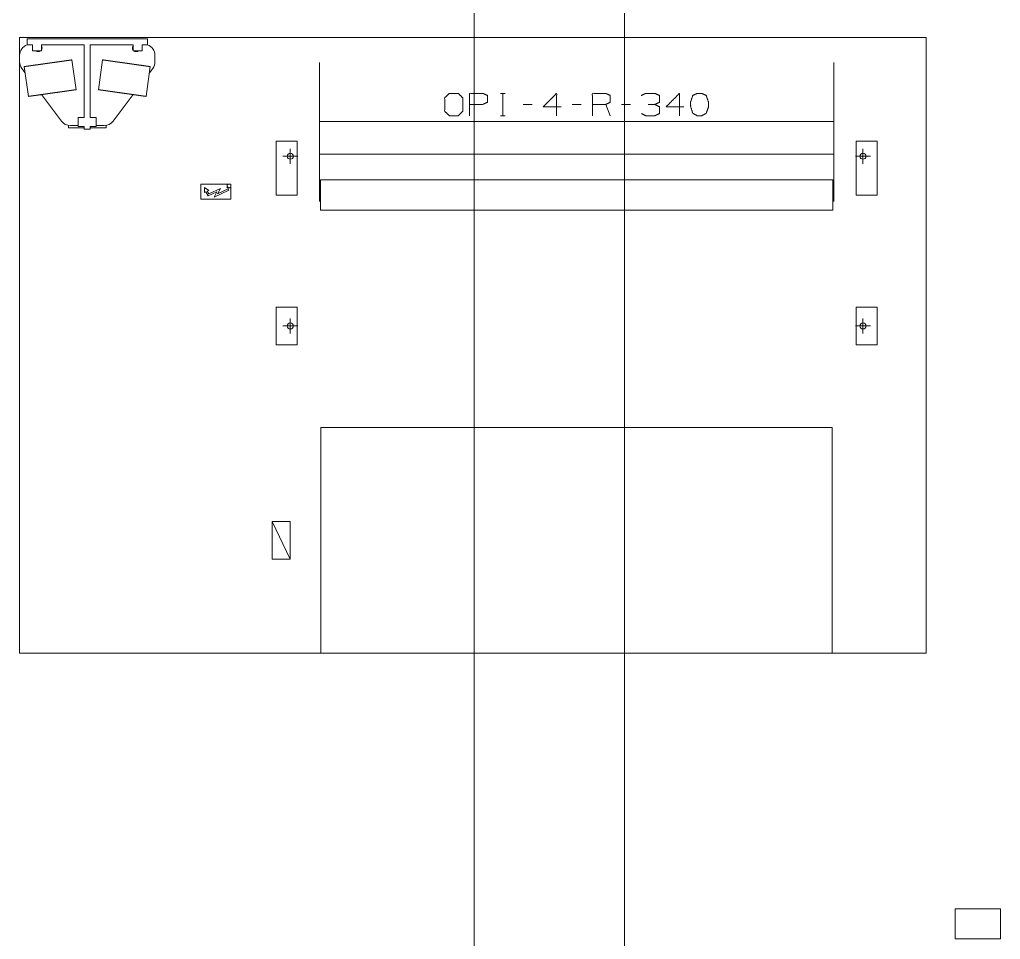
# Model space of a CAD drawing. Header units: millimetres. Extents: x 3056 to 110866, y 16649 to 58349.
# Drawn here: x 14534 to 21056, y 37446 to 43560 of the extents above; entities that cross this region are included whole.
import ezdxf

# ---------------------------------------------------------------- set-up
doc = ezdxf.new("R2010")
doc.units = ezdxf.units.MM
doc.layers.add('1', color=7, linetype='Continuous', true_color=0xffffff)

msp = doc.modelspace()

# ---------------------------------------------------------------- linework, layer by layer
at = {"layer": '1', "color": 143, "linetype": 'Continuous', "lineweight": 13}
for p, q in [((17556.5, 55873.3), (17556.5, 17870.4)), ((18556.5, 17870.4), (18556.5, 54363.3))]:
    msp.add_line(p, q, dxfattribs=at)
at = {"layer": '1', "color": 4, "linetype": 'Continuous', "lineweight": 13}
for p, q in [((14534.5, 43442.3), (20562.5, 43442.3)), ((14534.5, 43442.3), (20562.5, 43442.3)), ((14534.5, 39349.3), (14534.5, 43442.3)), ((14534.5, 39349.3), (14534.5, 43442.3)), ((20562.5, 43442.3), (20562.5, 39349.3)), ((20562.5, 43442.3), (20562.5, 39349.3)), ((15384.5, 43432.3), (14584.5, 43432.3)), ((14584.5, 43432.3), (14584.5, 43392.3)), ((14584.5, 43392.3), (14619.5, 43392.3)), ((14619.5, 43392.3), (14619.5, 43352.3)), ((14679.5, 43392.3), (14964.5, 43392.3)), ((14679.5, 43392.3), (14679.5, 43352.3)), ((14964.5, 43392.3), (14964.5, 42909.3)), ((15004.5, 43392.3), (15289.5, 43392.3)), ((15004.5, 43392.3), (15004.5, 42909.3)), ((15289.5, 43392.3), (15289.5, 43352.3)), ((15349.5, 43392.3), (15384.5, 43392.3)), ((15349.5, 43392.3), (15349.5, 43352.3)), ((15384.5, 43432.3), (15384.5, 43392.3)), ((14679.5, 43352.3), (14619.5, 43352.3)), ((15349.5, 43352.3), (15289.5, 43352.3)), ((15434.5, 43322.3), (15434.5, 43281.3)), ((14565.8, 43248.1), (14593.7, 43050)), ((14910.6, 43094.5), (14882.7, 43292.6)), ((15086.2, 43292.6), (15058.4, 43094.5)), ((15375.3, 43050), (15403.1, 43248.1)), ((14549.5, 43236.3), (14571.7, 43206.7)), ((15397.3, 43206.7), (15419.5, 43236.3)), ((14680.1, 43062.1), (14812, 42886.3)), ((15157, 42886.3), (15288.9, 43062.1)), ((17733.3, 43070), (17763, 43070)), ((17748.9, 43070), (17748.9, 42921.5)), ((17942.1, 42996.5), (17882.7, 42996.5)), ((18268.9, 42996.5), (18209.6, 42996.5)), ((18462.1, 42921.5), (18432.4, 42996.5)), ((18595.8, 42996.5), (18536.4, 42996.5)), ((17733.3, 42921.5), (17763, 42921.5)), ((14859.5, 42857.3), (14859.5, 42841.3)), ((14924.5, 42856.3), (14872, 42856.3)), ((14964.5, 42909.3), (14924.5, 42909.3)), ((14924.5, 42909.3), (14924.5, 42849.3)), ((15004.5, 42909.3), (15044.5, 42909.3)), ((15044.5, 42909.3), (15044.5, 42849.3)), ((15097, 42856.3), (15044.5, 42856.3)), ((15109.5, 42857.3), (15109.5, 42841.3)), ((19948.4, 42884), (16528.5, 42884)), ((14859.5, 42841.3), (14964.5, 42841.3)), ((14964.5, 42849.3), (14924.5, 42849.3)), ((14964.5, 42849.3), (14964.5, 42831.3)), ((15004.5, 42831.3), (14964.5, 42831.3)), ((15004.5, 42849.3), (15004.5, 42831.3)), ((15004.5, 42849.3), (15044.5, 42849.3)), ((15004.5, 42841.3), (15109.5, 42841.3)), ((16239.5, 42392.3), (16239.5, 42752.3)), ((16239.5, 42752.3), (16380, 42752.3)), ((16380, 42752.3), (16380, 42392.3)), ((20097, 42392.3), (20097, 42752.3)), ((20097, 42752.3), (20237, 42752.3)), ((20237, 42752.3), (20237, 42392.3)), ((16334.5, 42702.3), (16334.5, 42602.3)), ((16528.5, 42664.9), (19948.4, 42664.9)), ((20142.5, 42702.3), (20142.5, 42602.3)), ((16284.5, 42652.3), (16384.5, 42652.3)), ((20092.5, 42652.3), (20192.5, 42652.3)), ((15739.5, 42467.3), (15939.5, 42467.3)), ((15739.5, 42367.3), (15739.5, 42467.3)), ((15914.5, 42442.3), (15914.5, 42467.3)), ((15939.5, 42467.3), (15939.5, 42367.3)), ((16534.5, 42294.3), (16534.5, 42494.3)), ((16534.5, 42494.3), (19942.5, 42494.3)), ((19942.5, 42494.3), (19942.5, 42294.3)), ((15793.6, 42425.1), (15762.9, 42444.3)), ((15762.9, 42410.8), (15762.9, 42444.3)), ((15762.9, 42410.8), (15773.5, 42415.8)), ((15788.8, 42389), (15773.5, 42415.8)), ((15782.6, 42420), (15793.6, 42425.1)), ((15792.9, 42401.9), (15782.6, 42420)), ((15846.9, 42416.2), (15788.8, 42389)), ((15792.9, 42401.9), (15869.8, 42438)), ((15926.3, 42425.9), (15827.5, 42379.6)), ((15827.5, 42379.6), (15846.9, 42416.2)), ((15850.4, 42401.4), (15869.8, 42438)), ((15921.6, 42434.8), (15850.4, 42401.4)), ((15939.5, 42442.3), (15914.5, 42442.3)), ((15926.3, 42425.9), (15921.6, 42434.8)), ((15939.5, 42367.3), (15739.5, 42367.3)), ((16380, 42392.3), (16239.5, 42392.3)), ((20237, 42392.3), (20097, 42392.3)), ((19942.5, 42294.3), (16534.5, 42294.3)), ((16239.5, 41649.3), (16380, 41649.3)), ((16239.5, 41399.3), (16239.5, 41649.3)), ((16380, 41649.3), (16380, 41399.3)), ((20097, 41399.3), (20097, 41649.3)), ((20097, 41649.3), (20237, 41649.3)), ((20237, 41649.3), (20237, 41399.3)), ((16334.5, 41574.3), (16334.5, 41474.3)), ((20142.5, 41574.3), (20142.5, 41474.3)), ((16284.5, 41524.3), (16384.5, 41524.3)), ((20092.5, 41524.3), (20192.5, 41524.3)), ((16380, 41399.3), (16239.5, 41399.3)), ((20237, 41399.3), (20097, 41399.3)), ((19938.5, 40849.3), (16538.5, 40849.3)), ((16214.5, 40224.3), (16334.5, 39974.3)), ((16214.5, 40224.3), (16334.5, 40224.3)), ((16214.5, 39974.3), (16214.5, 40224.3)), ((16334.5, 40224.3), (16334.5, 39974.3)), ((16334.5, 39974.3), (16214.5, 39974.3)), ((20562.5, 39349.3), (14534.5, 39349.3)), ((20562.5, 39349.3), (14534.5, 39349.3))]:
    msp.add_line(p, q, dxfattribs=at)
at = {"layer": '1', "color": 9, "linetype": 'Continuous', "lineweight": 13}
for p, q in [((20756.5, 37649.3), (20756.5, 37449.3)), ((21056.5, 37649.3), (20756.5, 37649.3)), ((21056.5, 37449.3), (21056.5, 37649.3)), ((20756.5, 37449.3), (21056.5, 37449.3))]:
    msp.add_line(p, q, dxfattribs=at)
at = {"layer": '1', "color": 4, "linetype": 'Continuous', "lineweight": 13}
for centre, radius in [((16334.5, 42652.3), 20), ((20142.5, 42652.3), 20), ((15927, 42454.8), 12.5), ((16334.5, 41524.3), 20), ((20142.5, 41524.3), 20)]:
    msp.add_circle(centre, radius, dxfattribs=at)
for centre, radius, start, end in [((14609.5, 43322.3), 75, 109.47234, 180), ((14659.5, 43372.3), 25, 323.13375, 36.87188), ((15309.5, 43372.3), 25, 143.12812, 216.86625), ((15359.5, 43322.3), 75, 0, 70.52766), ((14659.5, 43372.3), 25, 233.12812, 270), ((14659.5, 43372.3), 25, 270, 306.87188), ((15309.5, 43372.3), 25, 233.12812, 270), ((15309.5, 43372.3), 25, 270, 306.87188), ((14609.5, 43281.3), 75, 180, 216.8699), ((15359.5, 43281.3), 75, 323.1301, 0), ((14872, 42931.3), 75, 216.8699, 270), ((15097, 42931.3), 75, 270, 323.1301)]:
    msp.add_arc(centre, radius, start, end, dxfattribs=at)
for points, knots in [([(14882.7, 43292.6), (14882.7, 43292.6), (14882.6, 43292.6), (14882.5, 43292.6), (14882.3, 43292.5), (14881.8, 43292.5), (14881.1, 43292.4), (14880.2, 43292.2), (14879.1, 43292.1), (14878.5, 43292), (14877.8, 43291.9), (14876.3, 43291.7), (14874.6, 43291.5), (14872.7, 43291.2), (14870.7, 43290.9), (14868.4, 43290.6), (14867.2, 43290.4), (14866, 43290.2), (14863.4, 43289.9), (14860.6, 43289.5), (14857.6, 43289.1), (14856, 43288.8), (14854.4, 43288.6), (14851.1, 43288.2), (14849.4, 43287.9), (14845.8, 43287.4), (14844, 43287.2), (14840.3, 43286.6), (14838.3, 43286.3), (14836.3, 43286.1), (14832.3, 43285.5), (14828.1, 43284.9), (14823.7, 43284.3), (14819.2, 43283.7), (14817, 43283.3), (14814.7, 43283), (14810, 43282.4), (14805.1, 43281.7), (14802.7, 43281.3), (14800.2, 43281), (14795.2, 43280.3), (14792.7, 43279.9), (14787.5, 43279.2), (14784.9, 43278.8), (14779.7, 43278.1), (14777, 43277.7), (14774.3, 43277.4), (14771.6, 43277), (14768.9, 43276.6), (14763.5, 43275.8), (14758, 43275.1), (14755.2, 43274.7), (14752.4, 43274.3), (14746.8, 43273.5), (14744, 43273.1), (14738.4, 43272.3), (14735.6, 43271.9), (14729.9, 43271.1), (14724.3, 43270.3), (14721.5, 43269.9), (14718.6, 43269.5), (14713, 43268.7), (14710.2, 43268.3), (14707.4, 43267.9), (14701.7, 43267.2), (14699, 43266.8), (14696.2, 43266.4), (14690.6, 43265.6), (14687.9, 43265.2), (14682.4, 43264.4), (14679.7, 43264.1), (14677, 43263.7), (14671.6, 43262.9), (14668.9, 43262.5), (14666.3, 43262.2), (14661.1, 43261.4), (14658.5, 43261.1), (14655.9, 43260.7), (14653.4, 43260.4), (14650.9, 43260), (14645.9, 43259.3), (14641, 43258.6), (14638.6, 43258.3), (14633.9, 43257.6), (14629.3, 43257), (14627.1, 43256.7), (14622.7, 43256.1), (14620.5, 43255.7), (14618.4, 43255.4), (14616.3, 43255.2), (14612.3, 43254.6), (14610.3, 43254.3), (14606.4, 43253.8), (14604.5, 43253.5), (14600.9, 43253), (14599.2, 43252.7), (14595.8, 43252.3), (14594.1, 43252), (14592.6, 43251.8), (14591, 43251.6), (14588, 43251.2), (14586.6, 43251), (14585.2, 43250.8), (14583.9, 43250.6), (14582.6, 43250.4), (14580.2, 43250.1), (14579, 43249.9), (14576.9, 43249.6), (14574.9, 43249.3), (14573.1, 43249.1), (14572.3, 43249), (14570.8, 43248.8), (14570.1, 43248.7), (14568.9, 43248.5), (14568.4, 43248.4), (14567.5, 43248.3), (14567.1, 43248.2), (14566.8, 43248.2), (14566.5, 43248.2), (14566.3, 43248.1), (14566.1, 43248.1), (14566, 43248.1), (14565.9, 43248.1), (14565.8, 43248.1)], [0, 0, 0.000159, 0.000317, 0.000798, 0.001274, 0.002864, 0.00509, 0.007945, 0.011426, 0.013476, 0.01553, 0.020252, 0.025588, 0.031524, 0.038062, 0.045184, 0.049037, 0.052886, 0.061161, 0.069994, 0.079374, 0.084331, 0.08929, 0.099731, 0.105204, 0.1164, 0.122124, 0.134051, 0.140251, 0.146446, 0.159291, 0.172568, 0.186264, 0.200363, 0.207598, 0.214836, 0.229678, 0.244866, 0.252618, 0.260375, 0.276193, 0.284242, 0.300473, 0.308659, 0.325267, 0.333683, 0.342099, 0.350616, 0.359132, 0.376345, 0.393715, 0.402471, 0.411225, 0.428841, 0.437697, 0.455439, 0.464331, 0.482153, 0.5, 0.508921, 0.517848, 0.53567, 0.544557, 0.553445, 0.571155, 0.579967, 0.588777, 0.606281, 0.614968, 0.632261, 0.640864, 0.649381, 0.666314, 0.674729, 0.683037, 0.699524, 0.707706, 0.715755, 0.723807, 0.731715, 0.747378, 0.762725, 0.770318, 0.78516, 0.799638, 0.806685, 0.820582, 0.82743, 0.834067, 0.840709, 0.85355, 0.85975, 0.871911, 0.877873, 0.889319, 0.894793, 0.905489, 0.91071, 0.915667, 0.920626, 0.930006, 0.934424, 0.938836, 0.942974, 0.94711, 0.954813, 0.958378, 0.965204, 0.971441, 0.977077, 0.979744, 0.984466, 0.986521, 0.990314, 0.992056, 0.994912, 0.996021, 0.997132, 0.99793, 0.998723, 0.999203, 0.999679, 0.999838, 1, 1]), ([(15403.1, 43248.1), (15403, 43248.1), (15403, 43248.1), (15402.8, 43248.1), (15402.7, 43248.1), (15402.4, 43248.2), (15402.2, 43248.2), (15401.8, 43248.2), (15401.5, 43248.3), (15400.6, 43248.4), (15400, 43248.5), (15398.8, 43248.7), (15398.2, 43248.8), (15396.7, 43249), (15395.8, 43249.1), (15395, 43249.2), (15393.1, 43249.5), (15392.1, 43249.6), (15389.9, 43249.9), (15388.8, 43250.1), (15386.3, 43250.4), (15385, 43250.6), (15383.7, 43250.8), (15382.3, 43251), (15380.9, 43251.2), (15377.9, 43251.6), (15376.4, 43251.8), (15374.8, 43252), (15373.1, 43252.3), (15369.8, 43252.7), (15368, 43253), (15364.4, 43253.5), (15362.5, 43253.8), (15358.6, 43254.3), (15356.7, 43254.6), (15352.6, 43255.2), (15350.5, 43255.4), (15348.4, 43255.7), (15346.2, 43256.1), (15341.8, 43256.7), (15339.6, 43257), (15335, 43257.6), (15330.3, 43258.3), (15327.9, 43258.6), (15323, 43259.3), (15318.1, 43260), (15315.6, 43260.4), (15313, 43260.7), (15310.5, 43261.1), (15307.9, 43261.4), (15305.3, 43261.8), (15300, 43262.5), (15297.4, 43262.9), (15292, 43263.7), (15289.3, 43264.1), (15286.6, 43264.4), (15281.1, 43265.2), (15278.3, 43265.6), (15272.8, 43266.4), (15270, 43266.8), (15267.2, 43267.2), (15261.6, 43267.9), (15258.8, 43268.3), (15256, 43268.7), (15250.3, 43269.5), (15247.5, 43269.9), (15244.6, 43270.3), (15239, 43271.1), (15233.3, 43271.9), (15230.5, 43272.3), (15224.9, 43273.1), (15222.1, 43273.5), (15219.3, 43273.9), (15213.7, 43274.7), (15211, 43275.1), (15205.5, 43275.8), (15200, 43276.6), (15197.3, 43277), (15194.6, 43277.4), (15191.9, 43277.7), (15189.3, 43278.1), (15184, 43278.8), (15181.4, 43279.2), (15176.3, 43279.9), (15173.7, 43280.3), (15168.7, 43281), (15166.3, 43281.3), (15163.8, 43281.7), (15159, 43282.4), (15154.3, 43283), (15152, 43283.3), (15149.7, 43283.7), (15145.2, 43284.3), (15140.9, 43284.9), (15136.7, 43285.5), (15132.6, 43286.1), (15130.6, 43286.3), (15128.7, 43286.6), (15124.9, 43287.2), (15123.1, 43287.4), (15121.3, 43287.7), (15117.8, 43288.2), (15114.5, 43288.6), (15112.9, 43288.8), (15111.4, 43289.1), (15108.4, 43289.5), (15105.6, 43289.9), (15103, 43290.2), (15101.7, 43290.4), (15099.4, 43290.7), (15097.2, 43291), (15096.2, 43291.2), (15094.3, 43291.5), (15092.6, 43291.7), (15091.1, 43291.9), (15090.5, 43292), (15089.8, 43292.1), (15088.7, 43292.2), (15087.8, 43292.4), (15087.1, 43292.5), (15086.6, 43292.5), (15086.5, 43292.6), (15086.3, 43292.6), (15086.3, 43292.6), (15086.2, 43292.6)], [0, 0, 0.000158, 0.000317, 0.000793, 0.001273, 0.002066, 0.002864, 0.003975, 0.005088, 0.007944, 0.009686, 0.013475, 0.01553, 0.020252, 0.022919, 0.025586, 0.031523, 0.034792, 0.041622, 0.045183, 0.052886, 0.057022, 0.06116, 0.065572, 0.06999, 0.079371, 0.08433, 0.08929, 0.094507, 0.105203, 0.110677, 0.122124, 0.128086, 0.140246, 0.146446, 0.159288, 0.16593, 0.172567, 0.179415, 0.193311, 0.200359, 0.214837, 0.229679, 0.237271, 0.252619, 0.268282, 0.27619, 0.284242, 0.292292, 0.300473, 0.308656, 0.325268, 0.333683, 0.350616, 0.359133, 0.367737, 0.38503, 0.393717, 0.411221, 0.420031, 0.428843, 0.446552, 0.455441, 0.464328, 0.482154, 0.491077, 0.499998, 0.517845, 0.535671, 0.544559, 0.562301, 0.571157, 0.579965, 0.597528, 0.606283, 0.623654, 0.640867, 0.649383, 0.6579, 0.666315, 0.674732, 0.691344, 0.699526, 0.715757, 0.72381, 0.739624, 0.747381, 0.755133, 0.770321, 0.785163, 0.792401, 0.79964, 0.813735, 0.827432, 0.840708, 0.853554, 0.859749, 0.865949, 0.877875, 0.8836, 0.889323, 0.900273, 0.91071, 0.915669, 0.920629, 0.930006, 0.938839, 0.947114, 0.950962, 0.958377, 0.965207, 0.968476, 0.974412, 0.979748, 0.98447, 0.986519, 0.988574, 0.992055, 0.99491, 0.997136, 0.998726, 0.999202, 0.999683, 0.999841, 1, 1]), ([(16528.5, 43274.5), (16528.5, 43274.4), (16528.5, 43274.1), (16528.5, 43273.8), (16528.5, 43273.2), (16528.5, 43272.4), (16528.5, 43271.4), (16528.5, 43270.2), (16528.5, 43268.7), (16528.5, 43267.1), (16528.5, 43265.3), (16528.5, 43263.3), (16528.5, 43261.1), (16528.5, 43258.6), (16528.5, 43256), (16528.5, 43253.2), (16528.5, 43250.2), (16528.5, 43247), (16528.5, 43243.6), (16528.5, 43240), (16528.5, 43236.2), (16528.5, 43232.3), (16528.5, 43228.1), (16528.5, 43223.8), (16528.5, 43219.3), (16528.5, 43214.6), (16528.5, 43209.7), (16528.5, 43204.6), (16528.5, 43199.4), (16528.5, 43194), (16528.5, 43188.4), (16528.5, 43182.7), (16528.5, 43176.8), (16528.5, 43170.7), (16528.5, 43164.5), (16528.5, 43158.1), (16528.5, 43151.5), (16528.5, 43144.8), (16528.5, 43141.4), (16528.5, 43134.5), (16528.5, 43127.4), (16528.5, 43120.2), (16528.5, 43112.8), (16528.5, 43105.3), (16528.5, 43097.7), (16528.5, 43089.9), (16528.5, 43082), (16528.5, 43078), (16528.5, 43069.9), (16528.5, 43061.7), (16528.5, 43053.4), (16528.5, 43045), (16528.5, 43040.7), (16528.5, 43032.1), (16528.5, 43023.4), (16528.5, 43014.6), (16528.5, 43005.7), (16528.5, 42996.7), (16528.5, 42987.7), (16528.5, 42978.5), (16528.5, 42969.2), (16528.5, 42959.9), (16528.5, 42950.5), (16528.5, 42941), (16528.5, 42931.5), (16528.5, 42921.8), (16528.5, 42912.2), (16528.5, 42902.4), (16528.5, 42892.7), (16528.5, 42882.8), (16528.5, 42873), (16528.5, 42863), (16528.5, 42853.1), (16528.5, 42848.1), (16528.5, 42838.1), (16528.5, 42833.1), (16528.5, 42823.1), (16528.5, 42813), (16528.5, 42802.9), (16528.5, 42792.9), (16528.5, 42782.8), (16528.5, 42772.7), (16528.5, 42762.6), (16528.5, 42752.5), (16528.5, 42742.4), (16528.5, 42732.4), (16528.5, 42722.3), (16528.5, 42712.3), (16528.5, 42702.3), (16528.5, 42692.3), (16528.5, 42682.4), (16528.5, 42672.5), (16528.5, 42662.6), (16528.5, 42652.8), (16528.5, 42643), (16528.5, 42633.3), (16528.5, 42623.7), (16528.5, 42614.1), (16528.5, 42604.6), (16528.5, 42595.1), (16528.5, 42585.7), (16528.5, 42576.4), (16528.5, 42567.2), (16528.5, 42562.6), (16528.5, 42553.5), (16528.5, 42544.5), (16528.5, 42535.6), (16528.5, 42526.8), (16528.5, 42518.1), (16528.5, 42509.5), (16528.5, 42501), (16528.5, 42492.6), (16528.5, 42484.3), (16528.5, 42476.1), (16528.5, 42468.1), (16528.5, 42460.2), (16528.5, 42452.4), (16528.5, 42444.7), (16528.5, 42437.2), (16528.5, 42429.8), (16528.5, 42422.6), (16528.5, 42415.5), (16528.5, 42408.6), (16528.5, 42401.8), (16528.5, 42395.1), (16528.5, 42388.6), (16528.5, 42382.3), (16528.5, 42376.1), (16528.5, 42370.1), (16528.5, 42364.2), (16528.5, 42358.5), (16528.5, 42353), (16528.5, 42350.3)], [0, 0, 0.000109, 0.000441, 0.000716, 0.001377, 0.002256, 0.003358, 0.004678, 0.006215, 0.00797, 0.009943, 0.012133, 0.014538, 0.017157, 0.019989, 0.023032, 0.02629, 0.029754, 0.03343, 0.037309, 0.041395, 0.045686, 0.050175, 0.054868, 0.059758, 0.064842, 0.070121, 0.075592, 0.081255, 0.087104, 0.093136, 0.099352, 0.105747, 0.112321, 0.119068, 0.125988, 0.133077, 0.140331, 0.143999, 0.151497, 0.159155, 0.166968, 0.174935, 0.183049, 0.191308, 0.199711, 0.208254, 0.212594, 0.221337, 0.230212, 0.23921, 0.248335, 0.252927, 0.262228, 0.271644, 0.281169, 0.2908, 0.300531, 0.310362, 0.320288, 0.330302, 0.340403, 0.350583, 0.360844, 0.371176, 0.38158, 0.392047, 0.402574, 0.413158, 0.423794, 0.434478, 0.445205, 0.455973, 0.461375, 0.472191, 0.477605, 0.488464, 0.499343, 0.510239, 0.521147, 0.532063, 0.542982, 0.553901, 0.564815, 0.57572, 0.58661, 0.597484, 0.608331, 0.619153, 0.62994, 0.640693, 0.651406, 0.662074, 0.672692, 0.683256, 0.693763, 0.704207, 0.714585, 0.724894, 0.735126, 0.745278, 0.75535, 0.76533, 0.770277, 0.78012, 0.789868, 0.799513, 0.809053, 0.81848, 0.827799, 0.837, 0.846079, 0.855034, 0.863863, 0.872558, 0.881121, 0.88954, 0.897823, 0.905956, 0.913944, 0.921777, 0.929458, 0.936979, 0.944339, 0.951534, 0.958562, 0.965419, 0.972104, 0.978614, 0.984947, 0.991096, 0.997063, 1, 1]), ([(19948.5, 42774.5), (19948.5, 42784.7), (19948.5, 42794.9), (19948.5, 42805.1), (19948.5, 42815.2), (19948.5, 42825.4), (19948.5, 42835.5), (19948.5, 42845.7), (19948.5, 42855.7), (19948.5, 42865.8), (19948.5, 42875.8), (19948.5, 42885.8), (19948.5, 42895.7), (19948.5, 42905.5), (19948.5, 42915.4), (19948.5, 42925.1), (19948.5, 42930), (19948.5, 42939.6), (19948.5, 42949.2), (19948.5, 42958.7), (19948.5, 42968.2), (19948.5, 42977.5), (19948.5, 42982.2), (19948.5, 42991.4), (19948.5, 43000.6), (19948.5, 43009.6), (19948.5, 43018.6), (19948.5, 43027.4), (19948.5, 43036.2), (19948.5, 43044.8), (19948.5, 43053.3), (19948.5, 43061.7), (19948.5, 43070), (19948.5, 43078.2), (19948.5, 43086.2), (19948.5, 43094.1), (19948.5, 43101.9), (19948.5, 43109.6), (19948.5, 43117.1), (19948.5, 43124.4), (19948.5, 43128), (19948.5, 43135.2), (19948.5, 43142.2), (19948.5, 43149), (19948.5, 43155.7), (19948.5, 43162.2), (19948.5, 43168.5), (19948.5, 43174.7), (19948.5, 43180.8), (19948.5, 43186.6), (19948.5, 43192.3), (19948.5, 43197.8), (19948.5, 43203.2), (19948.5, 43208.3), (19948.5, 43213.3), (19948.5, 43218.1), (19948.5, 43222.7), (19948.5, 43227.1), (19948.5, 43231.4), (19948.5, 43235.4), (19948.5, 43239.3), (19948.5, 43242.9), (19948.5, 43246.4), (19948.5, 43249.7), (19948.5, 43252.8), (19948.5, 43255.6), (19948.5, 43257), (19948.5, 43259.6), (19948.5, 43262), (19948.5, 43264.1), (19948.5, 43266.1), (19948.5, 43267.8), (19948.5, 43269.4), (19948.5, 43270.1), (19948.5, 43271.3), (19948.5, 43272.4), (19948.5, 43273.2), (19948.5, 43273.8), (19948.5, 43274.2), (19948.5, 43274.4), (19948.5, 43274.5)], [0, 0, 0.020399, 0.040788, 0.061161, 0.081508, 0.101822, 0.122095, 0.142314, 0.162476, 0.182568, 0.202587, 0.22252, 0.242359, 0.262102, 0.281734, 0.301245, 0.310939, 0.330259, 0.349446, 0.368486, 0.387372, 0.406094, 0.415413, 0.433886, 0.452174, 0.470271, 0.488178, 0.505879, 0.523368, 0.54064, 0.55769, 0.574507, 0.59108, 0.60741, 0.623492, 0.639309, 0.654861, 0.670143, 0.68514, 0.699856, 0.707069, 0.721346, 0.735321, 0.748995, 0.762351, 0.775389, 0.788111, 0.800498, 0.812558, 0.824274, 0.835651, 0.846679, 0.857358, 0.867676, 0.877635, 0.887229, 0.896452, 0.9053, 0.913777, 0.921868, 0.929578, 0.936902, 0.943834, 0.950375, 0.956518, 0.962265, 0.965043, 0.970187, 0.974928, 0.979267, 0.983194, 0.986713, 0.989824, 0.991168, 0.993661, 0.99574, 0.997402, 0.998651, 0.999481, 0.999794, 1, 1]), ([(14910.6, 43094.5), (14910.5, 43094.5), (14910.5, 43094.5), (14910.3, 43094.5), (14910.2, 43094.5), (14909.9, 43094.4), (14909.7, 43094.4), (14909, 43094.3), (14908.1, 43094.2), (14906.9, 43094), (14906.3, 43093.9), (14905.6, 43093.9), (14904.2, 43093.6), (14902.5, 43093.4), (14900.6, 43093.1), (14899.5, 43093), (14897.4, 43092.7), (14896.3, 43092.5), (14895, 43092.4), (14892.5, 43092), (14891.2, 43091.8), (14889.8, 43091.6), (14888.4, 43091.4), (14885.4, 43091), (14883.8, 43090.8), (14882.3, 43090.6), (14879, 43090.1), (14875.5, 43089.6), (14873.7, 43089.4), (14871.9, 43089.1), (14868.1, 43088.6), (14866.1, 43088.3), (14864.2, 43088), (14860.1, 43087.4), (14855.9, 43086.9), (14851.5, 43086.2), (14847.1, 43085.6), (14844.8, 43085.3), (14840.1, 43084.6), (14835.4, 43084), (14833, 43083.6), (14830.5, 43083.3), (14828.1, 43082.9), (14823, 43082.2), (14820.5, 43081.9), (14815.4, 43081.2), (14812.8, 43080.8), (14807.5, 43080.1), (14804.8, 43079.7), (14802.2, 43079.3), (14799.5, 43078.9), (14796.8, 43078.5), (14791.3, 43077.8), (14785.8, 43077), (14783, 43076.6), (14780.3, 43076.2), (14774.7, 43075.4), (14769.1, 43074.7), (14763.4, 43073.9), (14757.8, 43073.1), (14752.1, 43072.3), (14749.3, 43071.9), (14746.5, 43071.5), (14740.8, 43070.7), (14738, 43070.3), (14735.2, 43069.9), (14729.6, 43069.1), (14724, 43068.3), (14721.2, 43067.9), (14718.4, 43067.5), (14712.9, 43066.8), (14707.5, 43066), (14704.8, 43065.6), (14699.4, 43064.9), (14696.8, 43064.5), (14691.5, 43063.8), (14688.9, 43063.4), (14686.3, 43063), (14683.8, 43062.7), (14681.2, 43062.3), (14678.7, 43062), (14673.7, 43061.3), (14671.3, 43060.9), (14668.9, 43060.6), (14664.1, 43059.9), (14661.8, 43059.6), (14657.2, 43058.9), (14654.9, 43058.6), (14650.5, 43058), (14648.4, 43057.7), (14646.3, 43057.4), (14644.2, 43057.1), (14640.1, 43056.5), (14638.1, 43056.3), (14634.3, 43055.7), (14632.4, 43055.4), (14628.8, 43054.9), (14627, 43054.7), (14623.6, 43054.2), (14622, 43054), (14620.4, 43053.8), (14618.8, 43053.5), (14615.9, 43053.1), (14614.5, 43052.9), (14613.1, 43052.7), (14611.8, 43052.5), (14610.4, 43052.4), (14608, 43052), (14605.7, 43051.7), (14603.7, 43051.4), (14601.8, 43051.1), (14600.9, 43051), (14600.1, 43050.9), (14598.6, 43050.7), (14598, 43050.6), (14597.3, 43050.5), (14596.8, 43050.4), (14596.2, 43050.4), (14595.3, 43050.2), (14594.9, 43050.2), (14594.6, 43050.1), (14594.3, 43050.1), (14594.1, 43050.1), (14593.9, 43050), (14593.8, 43050), (14593.7, 43050), (14593.7, 43050)], [0, 0, 0.000159, 0.000317, 0.000793, 0.001273, 0.002067, 0.002864, 0.00509, 0.007945, 0.011426, 0.013476, 0.01553, 0.020252, 0.025588, 0.031524, 0.034793, 0.041619, 0.045184, 0.049032, 0.057023, 0.06116, 0.065573, 0.06999, 0.079371, 0.084331, 0.08929, 0.099727, 0.110677, 0.1164, 0.122125, 0.134051, 0.140247, 0.146446, 0.159288, 0.172568, 0.186265, 0.20036, 0.207598, 0.22226, 0.237273, 0.244863, 0.252619, 0.260376, 0.27619, 0.284242, 0.300474, 0.308656, 0.325268, 0.333685, 0.3421, 0.350617, 0.359133, 0.376346, 0.393717, 0.402468, 0.411222, 0.428843, 0.446552, 0.464329, 0.482155, 0.499998, 0.508923, 0.517846, 0.535672, 0.544559, 0.553448, 0.571157, 0.588778, 0.597529, 0.606283, 0.623654, 0.640867, 0.649384, 0.666317, 0.674732, 0.691344, 0.699527, 0.707708, 0.715758, 0.72381, 0.731718, 0.747381, 0.755134, 0.762727, 0.77774, 0.785163, 0.799641, 0.806688, 0.820581, 0.827433, 0.83407, 0.840708, 0.853554, 0.85975, 0.87191, 0.877876, 0.889323, 0.894797, 0.905493, 0.91071, 0.91567, 0.920629, 0.930006, 0.934424, 0.93884, 0.942978, 0.947114, 0.954817, 0.961939, 0.968477, 0.974414, 0.977081, 0.979748, 0.98447, 0.986519, 0.988574, 0.990314, 0.992056, 0.994912, 0.996025, 0.997136, 0.997934, 0.998727, 0.999203, 0.999683, 0.999842, 1, 1]), ([(15375.3, 43050), (15375.2, 43050), (15375.2, 43050), (15375, 43050), (15374.9, 43050.1), (15374.6, 43050.1), (15374.3, 43050.1), (15374, 43050.2), (15373.6, 43050.2), (15372.7, 43050.4), (15372.2, 43050.4), (15371.6, 43050.5), (15371, 43050.6), (15370.3, 43050.7), (15368.8, 43050.9), (15368, 43051), (15367.1, 43051.1), (15365.3, 43051.4), (15363.2, 43051.7), (15360.9, 43052), (15358.5, 43052.4), (15357.2, 43052.5), (15355.9, 43052.7), (15354.5, 43052.9), (15353.1, 43053.1), (15350.1, 43053.5), (15348.5, 43053.8), (15347, 43054), (15345.3, 43054.2), (15341.9, 43054.7), (15340.2, 43054.9), (15336.6, 43055.4), (15334.7, 43055.7), (15330.8, 43056.3), (15328.8, 43056.5), (15324.8, 43057.1), (15322.7, 43057.4), (15320.6, 43057.7), (15318.4, 43058), (15314, 43058.6), (15311.8, 43058.9), (15307.2, 43059.6), (15304.8, 43059.9), (15300.1, 43060.6), (15297.7, 43060.9), (15295.2, 43061.3), (15290.2, 43062), (15287.7, 43062.3), (15285.2, 43062.7), (15282.6, 43063), (15280, 43063.4), (15277.4, 43063.8), (15272.2, 43064.5), (15269.5, 43064.9), (15264.2, 43065.6), (15261.5, 43066), (15256, 43066.8), (15250.5, 43067.5), (15247.7, 43067.9), (15244.9, 43068.3), (15239.4, 43069.1), (15233.7, 43069.9), (15230.9, 43070.3), (15228.1, 43070.7), (15222.5, 43071.5), (15219.6, 43071.9), (15214, 43072.7), (15211.2, 43073.1), (15205.5, 43073.9), (15199.9, 43074.7), (15194.3, 43075.4), (15188.7, 43076.2), (15185.9, 43076.6), (15183.1, 43077), (15177.6, 43077.8), (15172.2, 43078.5), (15169.5, 43078.9), (15166.8, 43079.3), (15164.1, 43079.7), (15161.4, 43080.1), (15156.2, 43080.8), (15153.6, 43081.2), (15148.4, 43081.9), (15145.9, 43082.2), (15140.9, 43082.9), (15138.4, 43083.3), (15136, 43083.6), (15131.2, 43084.3), (15128.8, 43084.6), (15124.2, 43085.3), (15121.9, 43085.6), (15117.4, 43086.2), (15113.1, 43086.9), (15108.8, 43087.4), (15104.8, 43088), (15102.8, 43088.3), (15100.8, 43088.6), (15097.1, 43089.1), (15095.3, 43089.4), (15093.4, 43089.6), (15090, 43090.1), (15086.7, 43090.6), (15085.1, 43090.8), (15083.5, 43091), (15080.5, 43091.4), (15079.1, 43091.6), (15077.8, 43091.8), (15076.4, 43092), (15073.9, 43092.4), (15072.7, 43092.5), (15071.6, 43092.7), (15069.4, 43093), (15067.4, 43093.3), (15066.5, 43093.4), (15064.8, 43093.6), (15063.3, 43093.9), (15062.6, 43093.9), (15062, 43094), (15060.9, 43094.2), (15060, 43094.3), (15059.3, 43094.4), (15059, 43094.4), (15058.8, 43094.5), (15058.6, 43094.5), (15058.5, 43094.5), (15058.4, 43094.5), (15058.4, 43094.5)], [0, 0, 0.000158, 0.000317, 0.000797, 0.001273, 0.00207, 0.002864, 0.003975, 0.005088, 0.007944, 0.009686, 0.011426, 0.013476, 0.01553, 0.020252, 0.022919, 0.025586, 0.031523, 0.038061, 0.045183, 0.052886, 0.057022, 0.06116, 0.065576, 0.069994, 0.079374, 0.084329, 0.08929, 0.094507, 0.105203, 0.110681, 0.122123, 0.128089, 0.14025, 0.146446, 0.159291, 0.165929, 0.17257, 0.179418, 0.193312, 0.200362, 0.214836, 0.222259, 0.237272, 0.244865, 0.252618, 0.26828, 0.276193, 0.284241, 0.29229, 0.300472, 0.308659, 0.325267, 0.333682, 0.350615, 0.359132, 0.376345, 0.393715, 0.402469, 0.411225, 0.428841, 0.44655, 0.455439, 0.46433, 0.482152, 0.491075, 0.508921, 0.517847, 0.535669, 0.553445, 0.571159, 0.588775, 0.597529, 0.606281, 0.623651, 0.640864, 0.64938, 0.657897, 0.666313, 0.674729, 0.691341, 0.699523, 0.715755, 0.723807, 0.739621, 0.747378, 0.755134, 0.770318, 0.777741, 0.792399, 0.799637, 0.813732, 0.827428, 0.840709, 0.85355, 0.859749, 0.865945, 0.877872, 0.883596, 0.889319, 0.900269, 0.91071, 0.915665, 0.920626, 0.930006, 0.934423, 0.93884, 0.942973, 0.950964, 0.954812, 0.958377, 0.965203, 0.97144, 0.974413, 0.979744, 0.984466, 0.98652, 0.988574, 0.992055, 0.99491, 0.997132, 0.997929, 0.998723, 0.999203, 0.999679, 0.999837, 1, 1]), ([(17392.4, 42921.5), (17451.8, 42921.5), (17481.4, 42951.2), (17481.4, 43040.3), (17451.8, 43070), (17392.4, 43070), (17361.1, 43040.3), (17361.1, 42951.2), (17392.4, 42921.5)], [0, 0, 0.127128, 0.217019, 0.407713, 0.497604, 0.624732, 0.717019, 0.907713, 1, 1]), ([(17526.1, 42921.5), (17526.1, 43070), (17615.2, 43070), (17644.9, 43055.9), (17644.9, 43010.6), (17613.6, 42996.5), (17526.1, 42996.5)], [0, 0, 0.339338, 0.542942, 0.618039, 0.721627, 0.799967, 1, 1]), ([(18135.2, 42980.9), (18016.4, 42980.9), (18105.5, 43070), (18105.5, 42921.5)], [0, 0, 0.302056, 0.622433, 1, 1]), ([(18343.3, 42921.5), (18343.3, 43070), (18432.4, 43070), (18462.1, 43055.9), (18462.1, 43010.6), (18432.4, 42996.5), (18343.3, 42996.5)], [0, 0, 0.339228, 0.542764, 0.617837, 0.721391, 0.796464, 1, 1]), ([(18759.3, 42996.5), (18788.9, 43010.6), (18788.9, 43055.9), (18759.3, 43070), (18698.3, 43070), (18668.6, 43055.9)], [0, 0, 0.1604, 0.381653, 0.542053, 0.8396, 1, 1]), ([(18952.4, 42980.9), (18833.6, 42980.9), (18922.7, 43070), (18922.7, 42921.5)], [0, 0, 0.302055, 0.622431, 1, 1]), ([(19070.5, 42921.5), (19100.2, 42937.2), (19115.8, 42980.9), (19115.8, 43010.6), (19100.2, 43055.9), (19070.5, 43070), (19040.8, 43070), (19011.1, 43055.9), (18995.5, 43010.6), (18997.1, 42980.9), (19011.1, 42937.2), (19040.8, 42921.5), (19070.5, 42921.5)], [0, 0, 0.076269, 0.181889, 0.249379, 0.358348, 0.43303, 0.500524, 0.575206, 0.684175, 0.751759, 0.856237, 0.932507, 1, 1]), ([(18670.2, 42935.6), (18698.3, 42921.5), (18759.3, 42921.5), (18788.9, 42935.6), (18788.9, 42980.9), (18759.3, 42996.5), (18713.9, 42996.5)], [0, 0, 0.12608, 0.370411, 0.502124, 0.683806, 0.818317, 1, 1]), ([(19948.5, 42350.3), (19948.5, 42355.7), (19948.5, 42361.4), (19948.5, 42367.1), (19948.5, 42373.1), (19948.5, 42379.2), (19948.5, 42385.5), (19948.5, 42392), (19948.5, 42398.6), (19948.5, 42405.3), (19948.5, 42412.2), (19948.5, 42419.3), (19948.5, 42426.5), (19948.5, 42433.8), (19948.5, 42441.3), (19948.5, 42448.9), (19948.5, 42452.8), (19948.5, 42460.6), (19948.5, 42468.6), (19948.5, 42476.6), (19948.5, 42484.8), (19948.5, 42493.2), (19948.5, 42501.6), (19948.5, 42510.1), (19948.5, 42518.8), (19948.5, 42527.5), (19948.5, 42536.4), (19948.5, 42540.8), (19948.5, 42549.9), (19948.5, 42558.9), (19948.5, 42568.1), (19948.5, 42577.4), (19948.5, 42586.7), (19948.5, 42591.5), (19948.5, 42600.9), (19948.5, 42610.5), (19948.5, 42620.1), (19948.5, 42629.7), (19948.5, 42639.4), (19948.5, 42649.2), (19948.5, 42659.1), (19948.5, 42668.9), (19948.5, 42678.9), (19948.5, 42688.8), (19948.5, 42698.8), (19948.5, 42708.8), (19948.5, 42718.9), (19948.5, 42729), (19948.5, 42739.1), (19948.5, 42749.2), (19948.5, 42759.3), (19948.5, 42769.4), (19948.5, 42774.5)], [0, 0, 0.012842, 0.026096, 0.039743, 0.053789, 0.068222, 0.083036, 0.098223, 0.113785, 0.129715, 0.145994, 0.162628, 0.179599, 0.196914, 0.214559, 0.232522, 0.241659, 0.260096, 0.278833, 0.297863, 0.317185, 0.336789, 0.35666, 0.3768, 0.397196, 0.417835, 0.438717, 0.449214, 0.470439, 0.491876, 0.513525, 0.535374, 0.557416, 0.568525, 0.590835, 0.613308, 0.635942, 0.658727, 0.681648, 0.704701, 0.727878, 0.751168, 0.774557, 0.798034, 0.821604, 0.845237, 0.868938, 0.892696, 0.916497, 0.940329, 0.964186, 0.988062, 1, 1]), ([(16538.5, 40849.3), (16538.5, 40849.2), (16538.5, 40848.9), (16538.5, 40848.4), (16538.5, 40848), (16538.5, 40847.2), (16538.5, 40846.2), (16538.5, 40844.9), (16538.5, 40843.5), (16538.5, 40841.9), (16538.5, 40840), (16538.5, 40838), (16538.5, 40835.8), (16538.5, 40833.3), (16538.5, 40830.7), (16538.5, 40827.8), (16538.5, 40824.8), (16538.5, 40821.5), (16538.5, 40818.1), (16538.5, 40814.5), (16538.5, 40810.6), (16538.5, 40806.6), (16538.5, 40802.4), (16538.5, 40800.2), (16538.5, 40795.7), (16538.5, 40791), (16538.5, 40786.1), (16538.5, 40781.1), (16538.5, 40775.8), (16538.5, 40773.1), (16538.5, 40767.5), (16538.5, 40761.8), (16538.5, 40755.9), (16538.5, 40752.9), (16538.5, 40746.7), (16538.5, 40740.4), (16538.5, 40733.9), (16538.5, 40727.2), (16538.5, 40720.3), (16538.5, 40713.3), (16538.5, 40706.1), (16538.5, 40698.7), (16538.5, 40691.2), (16538.5, 40683.5), (16538.5, 40675.6), (16538.5, 40667.6), (16538.5, 40659.4), (16538.5, 40651.1), (16538.5, 40642.6), (16538.5, 40634), (16538.5, 40625.2), (16538.5, 40616.3), (16538.5, 40611.8), (16538.5, 40602.7), (16538.5, 40593.4), (16538.5, 40584), (16538.5, 40574.5), (16538.5, 40564.8), (16538.5, 40555), (16538.5, 40550.1), (16538.5, 40540.1), (16538.5, 40530), (16538.5, 40519.8), (16538.5, 40509.5), (16538.5, 40499.1), (16538.5, 40488.5), (16538.5, 40483.2), (16538.5, 40472.5), (16538.5, 40461.7), (16538.5, 40450.8), (16538.5, 40439.8), (16538.5, 40428.7), (16538.5, 40417.5), (16538.5, 40406.2), (16538.5, 40394.9), (16538.5, 40383.4), (16538.5, 40371.9), (16538.5, 40360.3), (16538.5, 40348.7), (16538.5, 40336.9), (16538.5, 40325.1), (16538.5, 40319.2), (16538.5, 40307.3), (16538.5, 40295.4), (16538.5, 40283.4), (16538.5, 40271.4), (16538.5, 40259.3), (16538.5, 40247.1), (16538.5, 40235), (16538.5, 40222.7), (16538.5, 40216.6), (16538.5, 40204.4), (16538.5, 40192.1), (16538.5, 40179.7), (16538.5, 40167.4), (16538.5, 40155), (16538.5, 40142.7), (16538.5, 40130.3), (16538.5, 40117.9), (16538.5, 40105.5), (16538.5, 40099.3)], [0, 0, 0.000138, 0.000547, 0.001231, 0.001707, 0.002801, 0.004166, 0.005803, 0.007712, 0.009892, 0.012344, 0.015067, 0.018059, 0.021315, 0.024843, 0.028635, 0.032696, 0.037017, 0.041603, 0.046454, 0.051562, 0.056931, 0.062558, 0.065437, 0.071445, 0.07771, 0.084226, 0.090992, 0.098009, 0.101639, 0.109023, 0.11665, 0.12452, 0.128517, 0.136744, 0.145207, 0.153903, 0.162832, 0.17199, 0.181374, 0.190984, 0.200812, 0.210859, 0.221122, 0.231599, 0.242285, 0.253179, 0.264277, 0.275576, 0.287073, 0.298765, 0.310646, 0.316682, 0.328846, 0.341197, 0.353724, 0.366427, 0.379307, 0.392353, 0.398918, 0.412215, 0.425673, 0.439287, 0.453052, 0.466969, 0.481031, 0.488133, 0.502406, 0.516817, 0.531355, 0.546027, 0.560819, 0.575731, 0.590763, 0.605904, 0.621151, 0.636504, 0.651956, 0.667506, 0.683141, 0.698868, 0.706749, 0.7226, 0.738521, 0.754516, 0.770578, 0.786703, 0.802885, 0.81912, 0.835408, 0.843571, 0.859922, 0.876312, 0.892738, 0.909188, 0.925666, 0.942165, 0.958679, 0.975203, 0.991734, 1, 1]), ([(19938.5, 40099.3), (19938.5, 40111.7), (19938.5, 40124.1), (19938.5, 40136.5), (19938.5, 40148.9), (19938.5, 40161.2), (19938.5, 40173.6), (19938.5, 40185.9), (19938.5, 40198.2), (19938.5, 40210.5), (19938.5, 40222.7), (19938.5, 40235), (19938.5, 40247.1), (19938.5, 40259.3), (19938.5, 40271.4), (19938.5, 40283.4), (19938.5, 40295.4), (19938.5, 40307.3), (19938.5, 40313.3), (19938.5, 40325.1), (19938.5, 40336.9), (19938.5, 40348.7), (19938.5, 40360.3), (19938.5, 40371.9), (19938.5, 40383.4), (19938.5, 40389.2), (19938.5, 40400.6), (19938.5, 40406.2), (19938.5, 40417.5), (19938.5, 40428.7), (19938.5, 40439.8), (19938.5, 40450.8), (19938.5, 40461.7), (19938.5, 40472.5), (19938.5, 40483.2), (19938.5, 40493.8), (19938.5, 40504.3), (19938.5, 40514.7), (19938.5, 40519.8), (19938.5, 40530), (19938.5, 40540.1), (19938.5, 40550.1), (19938.5, 40560), (19938.5, 40569.7), (19938.5, 40574.5), (19938.5, 40584), (19938.5, 40593.4), (19938.5, 40602.7), (19938.5, 40611.8), (19938.5, 40616.3), (19938.5, 40625.2), (19938.5, 40629.6), (19938.5, 40638.3), (19938.5, 40646.9), (19938.5, 40655.3), (19938.5, 40659.4), (19938.5, 40667.6), (19938.5, 40675.6), (19938.5, 40683.5), (19938.5, 40691.2), (19938.5, 40698.7), (19938.5, 40706.1), (19938.5, 40713.3), (19938.5, 40720.3), (19938.5, 40727.2), (19938.5, 40733.9), (19938.5, 40740.4), (19938.5, 40746.7), (19938.5, 40752.9), (19938.5, 40758.9), (19938.5, 40761.8), (19938.5, 40767.5), (19938.5, 40773.1), (19938.5, 40778.4), (19938.5, 40783.6), (19938.5, 40788.6), (19938.5, 40791), (19938.5, 40795.7), (19938.5, 40800.2), (19938.5, 40804.5), (19938.5, 40808.7), (19938.5, 40810.6), (19938.5, 40814.5), (19938.5, 40818.1), (19938.5, 40821.5), (19938.5, 40824.8), (19938.5, 40827.8), (19938.5, 40829.3), (19938.5, 40832), (19938.5, 40834.6), (19938.5, 40836.9), (19938.5, 40838), (19938.5, 40840), (19938.5, 40841.9), (19938.5, 40843.5), (19938.5, 40844.9), (19938.5, 40846.2), (19938.5, 40847.2), (19938.5, 40848), (19938.5, 40848.6), (19938.5, 40849), (19938.5, 40849.2), (19938.5, 40849.3)], [0, 0, 0.016531, 0.033062, 0.049583, 0.06609, 0.082578, 0.099043, 0.115482, 0.13189, 0.148262, 0.164592, 0.18088, 0.197115, 0.213297, 0.229422, 0.245484, 0.261479, 0.2774, 0.285327, 0.301132, 0.316859, 0.332494, 0.348044, 0.363496, 0.378849, 0.386497, 0.401695, 0.409237, 0.424269, 0.439181, 0.453973, 0.468645, 0.483183, 0.497594, 0.511867, 0.526, 0.539991, 0.55383, 0.560713, 0.574327, 0.587785, 0.601082, 0.614212, 0.627177, 0.633573, 0.646276, 0.658803, 0.671154, 0.683318, 0.689354, 0.701235, 0.707081, 0.718677, 0.730075, 0.741272, 0.746821, 0.757715, 0.768401, 0.778878, 0.789141, 0.799188, 0.809016, 0.818626, 0.82801, 0.837168, 0.846097, 0.854793, 0.863256, 0.871483, 0.879473, 0.88335, 0.890977, 0.898361, 0.905498, 0.912391, 0.91903, 0.92229, 0.928555, 0.934563, 0.94032, 0.945817, 0.948438, 0.953546, 0.958397, 0.962983, 0.967304, 0.971365, 0.973326, 0.976988, 0.980382, 0.983504, 0.984933, 0.987656, 0.990108, 0.992288, 0.994197, 0.995834, 0.997199, 0.998293, 0.999111, 0.999658, 0.999933, 1, 1]), ([(16538.5, 40099.3), (16538.5, 40086.9), (16538.5, 40074.5), (16538.5, 40062.1), (16538.5, 40049.7), (16538.5, 40037.4), (16538.5, 40025), (16538.5, 40012.7), (16538.5, 40000.4), (16538.5, 39988.1), (16538.5, 39975.9), (16538.5, 39963.6), (16538.5, 39951.5), (16538.5, 39939.3), (16538.5, 39927.2), (16538.5, 39915.2), (16538.5, 39903.2), (16538.5, 39891.2), (16538.5, 39879.4), (16538.5, 39867.5), (16538.5, 39855.8), (16538.5, 39849.9), (16538.5, 39838.3), (16538.5, 39826.7), (16538.5, 39815.2), (16538.5, 39809.4), (16538.5, 39798), (16538.5, 39786.7), (16538.5, 39775.5), (16538.5, 39764.3), (16538.5, 39753.3), (16538.5, 39742.3), (16538.5, 39731.5), (16538.5, 39720.7), (16538.5, 39710.1), (16538.5, 39704.8), (16538.5, 39694.3), (16538.5, 39683.9), (16538.5, 39673.7), (16538.5, 39668.6), (16538.5, 39658.5), (16538.5, 39648.5), (16538.5, 39638.6), (16538.5, 39628.9), (16538.5, 39624.1), (16538.5, 39614.6), (16538.5, 39605.2), (16538.5, 39595.9), (16538.5, 39586.8), (16538.5, 39577.8), (16538.5, 39569), (16538.5, 39560.3), (16538.5, 39551.7), (16538.5, 39543.3), (16538.5, 39535.1), (16538.5, 39527), (16538.5, 39519.1), (16538.5, 39511.3), (16538.5, 39503.7), (16538.5, 39496.2), (16538.5, 39488.9), (16538.5, 39485.3), (16538.5, 39478.3), (16538.5, 39471.4), (16538.5, 39464.7), (16538.5, 39458.2), (16538.5, 39451.9), (16538.5, 39445.7), (16538.5, 39439.7), (16538.5, 39436.8), (16538.5, 39431.1), (16538.5, 39425.5), (16538.5, 39420.2), (16538.5, 39415), (16538.5, 39410), (16538.5, 39405.2), (16538.5, 39402.9), (16538.5, 39398.4), (16538.5, 39394.1), (16538.5, 39389.9), (16538.5, 39386), (16538.5, 39382.3), (16538.5, 39378.7), (16538.5, 39377.1), (16538.5, 39373.8), (16538.5, 39370.8), (16538.5, 39367.9), (16538.5, 39365.3), (16538.5, 39364), (16538.5, 39361.7), (16538.5, 39359.5), (16538.5, 39358.6), (16538.5, 39356.7), (16538.5, 39355.1), (16538.5, 39353.7), (16538.5, 39352.4), (16538.5, 39351.4), (16538.5, 39350.6), (16538.5, 39350), (16538.5, 39349.6), (16538.5, 39349.3), (16538.5, 39349.3)], [0, 0, 0.016535, 0.033066, 0.049586, 0.066093, 0.082582, 0.099046, 0.115485, 0.131893, 0.148265, 0.164595, 0.180883, 0.197118, 0.2133, 0.229425, 0.245487, 0.261482, 0.277403, 0.29325, 0.309019, 0.3247, 0.332496, 0.348043, 0.363498, 0.378847, 0.386499, 0.401697, 0.416782, 0.431757, 0.446609, 0.461341, 0.475949, 0.490424, 0.504768, 0.518971, 0.526001, 0.539989, 0.553832, 0.567523, 0.574328, 0.587787, 0.601083, 0.614213, 0.627178, 0.633574, 0.646277, 0.658804, 0.671155, 0.683319, 0.695296, 0.707082, 0.718678, 0.730076, 0.741273, 0.752269, 0.763057, 0.77364, 0.784009, 0.794165, 0.804103, 0.813822, 0.818627, 0.828011, 0.837169, 0.846097, 0.854793, 0.863256, 0.871483, 0.879474, 0.883347, 0.890978, 0.898361, 0.905498, 0.912391, 0.919031, 0.925423, 0.928556, 0.934563, 0.940321, 0.945817, 0.951056, 0.956037, 0.960754, 0.962983, 0.967305, 0.971365, 0.975157, 0.978685, 0.980379, 0.983504, 0.986362, 0.987656, 0.990105, 0.992288, 0.994197, 0.995834, 0.997199, 0.998293, 0.999111, 0.999658, 0.999933, 1, 1]), ([(19938.5, 39349.3), (19938.5, 39349.4), (19938.5, 39349.7), (19938.5, 39350.2), (19938.5, 39350.6), (19938.5, 39351.4), (19938.5, 39352.4), (19938.5, 39353.7), (19938.5, 39355.1), (19938.5, 39355.8), (19938.5, 39357.6), (19938.5, 39359.5), (19938.5, 39361.7), (19938.5, 39364), (19938.5, 39365.3), (19938.5, 39367.9), (19938.5, 39370.8), (19938.5, 39373.8), (19938.5, 39377.1), (19938.5, 39378.7), (19938.5, 39382.3), (19938.5, 39386), (19938.5, 39388), (19938.5, 39392), (19938.5, 39396.2), (19938.5, 39400.6), (19938.5, 39405.2), (19938.5, 39410), (19938.5, 39415), (19938.5, 39420.2), (19938.5, 39425.5), (19938.5, 39428.2), (19938.5, 39433.9), (19938.5, 39439.7), (19938.5, 39445.7), (19938.5, 39451.9), (19938.5, 39458.2), (19938.5, 39464.7), (19938.5, 39471.4), (19938.5, 39478.3), (19938.5, 39485.3), (19938.5, 39492.5), (19938.5, 39499.9), (19938.5, 39507.4), (19938.5, 39515.1), (19938.5, 39523), (19938.5, 39531), (19938.5, 39539.2), (19938.5, 39547.5), (19938.5, 39556), (19938.5, 39564.6), (19938.5, 39573.4), (19938.5, 39582.3), (19938.5, 39586.8), (19938.5, 39595.9), (19938.5, 39600.5), (19938.5, 39609.9), (19938.5, 39619.3), (19938.5, 39624.1), (19938.5, 39633.8), (19938.5, 39643.6), (19938.5, 39653.5), (19938.5, 39663.5), (19938.5, 39668.6), (19938.5, 39678.8), (19938.5, 39689.1), (19938.5, 39694.3), (19938.5, 39704.8), (19938.5, 39715.4), (19938.5, 39726.1), (19938.5, 39736.9), (19938.5, 39747.8), (19938.5, 39758.8), (19938.5, 39769.9), (19938.5, 39775.5), (19938.5, 39786.7), (19938.5, 39798), (19938.5, 39809.4), (19938.5, 39820.9), (19938.5, 39832.5), (19938.5, 39844.1), (19938.5, 39855.8), (19938.5, 39867.5), (19938.5, 39879.4), (19938.5, 39891.2), (19938.5, 39903.2), (19938.5, 39915.2), (19938.5, 39921.2), (19938.5, 39933.3), (19938.5, 39945.4), (19938.5, 39957.5), (19938.5, 39969.7), (19938.5, 39982), (19938.5, 39994.2), (19938.5, 40006.5), (19938.5, 40012.7), (19938.5, 40025), (19938.5, 40037.4), (19938.5, 40049.7), (19938.5, 40062.1), (19938.5, 40068.3), (19938.5, 40080.7), (19938.5, 40093.1), (19938.5, 40099.3)], [0, 0, 0.000138, 0.000547, 0.001231, 0.001707, 0.002801, 0.004166, 0.005803, 0.007712, 0.008735, 0.011053, 0.013638, 0.016496, 0.019621, 0.021315, 0.024843, 0.028635, 0.032695, 0.037017, 0.039246, 0.043963, 0.048944, 0.051562, 0.056931, 0.062558, 0.068439, 0.074577, 0.080969, 0.087609, 0.094502, 0.101639, 0.105269, 0.112776, 0.120526, 0.128517, 0.136744, 0.145207, 0.153903, 0.162831, 0.171989, 0.181373, 0.190983, 0.200811, 0.210858, 0.221121, 0.231598, 0.242284, 0.253178, 0.264276, 0.275575, 0.287072, 0.298764, 0.310645, 0.316681, 0.328845, 0.334976, 0.347415, 0.36003, 0.366426, 0.379306, 0.392352, 0.405567, 0.418941, 0.425672, 0.439285, 0.453051, 0.460011, 0.473999, 0.488131, 0.502404, 0.516815, 0.531357, 0.546025, 0.560817, 0.568243, 0.583218, 0.598303, 0.613501, 0.628801, 0.644207, 0.659704, 0.6753, 0.690981, 0.70675, 0.722597, 0.738518, 0.754513, 0.762546, 0.778636, 0.794789, 0.811, 0.827263, 0.843568, 0.859919, 0.876309, 0.884515, 0.900954, 0.917418, 0.933907, 0.950414, 0.958676, 0.9752, 0.991731, 1, 1])]:
    msp.add_open_spline(points, degree=1, knots=knots, dxfattribs=at)

doc.saveas('drawing.dxf')
